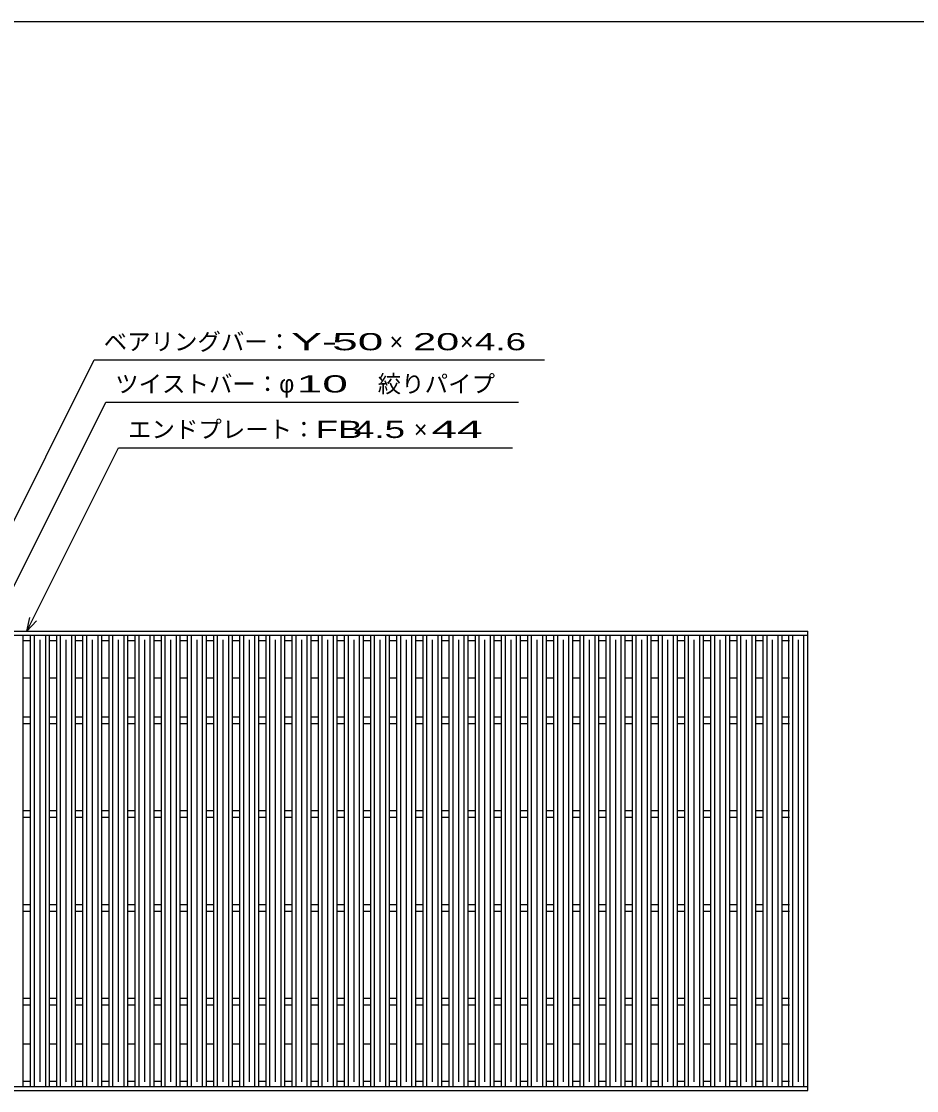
# Model space of a CAD drawing. Units: millimetres, scale not verified. Extents: x -1820 to 1736, y -1282 to 1048.
# Drawn here: x -1190 to -236, y -92 to 1048 of the extents above; entities that cross this region are included whole.
import ezdxf
from ezdxf.enums import TextEntityAlignment as Align

# ---------------------------------------------------------------- set-up
doc = ezdxf.new("R2010")
doc.units = ezdxf.units.MM
doc.header["$LTSCALE"] = 10
for name, color, linetype, lineweight in [('0_2', 150, 'Continuous', 25), ('16', 3, 'Continuous', 25), ('22', 2, 'Continuous', 25)]:
    doc.layers.add(name, color=color, linetype=linetype, lineweight=lineweight)
doc.styles.add('ベクトル', font='')
doc.styles.get('ベクトル').set_extended_font_data('ベクトル')

msp = doc.modelspace()

# ---------------------------------------------------------------- linework, layer by layer
at = {"layer": '0_2'}
msp.add_line((-1724, 1048.5), (1736, 1048.5), dxfattribs=at)
at = {"layer": '16'}
for p, q in [((-1348, 398.5), (-352, 398.5)), ((-1348, 394), (-352, 394)), ((-1208.5, 394), (-1188.5, 394)), ((-1188.5, -87), (-1188.5, 394)), ((-1188.5, 388.5), (-1180.6, 388.5)), ((-1180.6, -87), (-1180.6, 394)), ((-1180.6, 394), (-1160.6, 394)), ((-1176.6, -87), (-1176.6, 394)), ((-1170.6, -82), (-1170.6, 389)), ((-1164.6, -87), (-1164.6, 394)), ((-1160.6, -87), (-1160.6, 394)), ((-1160.6, 388.5), (-1152.7, 388.5)), ((-1152.7, -87), (-1152.7, 394)), ((-1152.7, 394), (-1132.7, 394)), ((-1148.7, -87), (-1148.7, 394)), ((-1142.7, -82), (-1142.7, 389)), ((-1136.7, -87), (-1136.7, 394)), ((-1132.7, -87), (-1132.7, 394)), ((-1132.7, 388.5), (-1124.8, 388.5)), ((-1124.8, -87), (-1124.8, 394)), ((-1124.8, 394), (-1104.8, 394)), ((-1120.8, -87), (-1120.8, 394)), ((-1114.8, -82), (-1114.8, 389)), ((-1108.8, -87), (-1108.8, 394)), ((-1104.8, -87), (-1104.8, 394)), ((-1104.8, 388.5), (-1096.9, 388.5)), ((-1096.9, -87), (-1096.9, 394)), ((-1096.9, 394), (-1076.9, 394)), ((-1092.9, -87), (-1092.9, 394)), ((-1086.9, -82), (-1086.9, 389)), ((-1080.9, -87), (-1080.9, 394)), ((-1076.9, -87), (-1076.9, 394)), ((-1076.9, 388.5), (-1069, 388.5)), ((-1069, -87), (-1069, 394)), ((-1069, 394), (-1049, 394)), ((-1065, -87), (-1065, 394)), ((-1059, -82), (-1059, 389)), ((-1053, -87), (-1053, 394)), ((-1049, -87), (-1049, 394)), ((-1049, 388.5), (-1041.1, 388.5)), ((-1041.1, -87), (-1041.1, 394)), ((-1041.1, 394), (-1021.1, 394)), ((-1037.1, -87), (-1037.1, 394)), ((-1031.1, -82), (-1031.1, 389)), ((-1025.1, -87), (-1025.1, 394)), ((-1021.1, -87), (-1021.1, 394)), ((-1021.1, 388.5), (-1013.2, 388.5)), ((-1013.2, -87), (-1013.2, 394)), ((-1013.2, 394), (-993.2, 394)), ((-1009.2, -87), (-1009.2, 394)), ((-1003.2, -82), (-1003.2, 389)), ((-997.2, -87), (-997.2, 394)), ((-993.2, -87), (-993.2, 394)), ((-993.2, 388.5), (-985.3, 388.5)), ((-985.3, -87), (-985.3, 394)), ((-985.3, 394), (-965.3, 394)), ((-981.3, -87), (-981.3, 394)), ((-975.3, -82), (-975.3, 389)), ((-969.3, -87), (-969.3, 394)), ((-965.3, -87), (-965.3, 394)), ((-965.3, 388.5), (-957.4, 388.5)), ((-957.4, -87), (-957.4, 394)), ((-957.4, 394), (-937.4, 394)), ((-953.4, -87), (-953.4, 394)), ((-947.4, -82), (-947.4, 389)), ((-941.4, -87), (-941.4, 394)), ((-937.4, -87), (-937.4, 394)), ((-937.4, 388.5), (-929.5, 388.5)), ((-929.5, -87), (-929.5, 394)), ((-929.5, 394), (-909.5, 394)), ((-925.5, -87), (-925.5, 394)), ((-919.5, -82), (-919.5, 389)), ((-913.5, -87), (-913.5, 394)), ((-909.5, -87), (-909.5, 394)), ((-909.5, 388.5), (-901.6, 388.5)), ((-901.6, -87), (-901.6, 394)), ((-901.6, 394), (-881.6, 394)), ((-897.6, -87), (-897.6, 394)), ((-891.6, -82), (-891.6, 389)), ((-885.6, -87), (-885.6, 394)), ((-881.6, -87), (-881.6, 394)), ((-881.6, 388.5), (-873.7, 388.5)), ((-873.7, -87), (-873.7, 394)), ((-873.7, 394), (-853.7, 394)), ((-869.7, -87), (-869.7, 394)), ((-863.7, -82), (-863.7, 389)), ((-857.7, -87), (-857.7, 394)), ((-853.7, -87), (-853.7, 394)), ((-853.7, 388.5), (-845.8, 388.5)), ((-845.8, -87), (-845.8, 394)), ((-845.8, 394), (-825.8, 394)), ((-841.8, -87), (-841.8, 394)), ((-835.8, -82), (-835.8, 389)), ((-829.8, -87), (-829.8, 394)), ((-825.8, -87), (-825.8, 394)), ((-825.8, 388.5), (-817.9, 388.5)), ((-817.9, -87), (-817.9, 394)), ((-817.9, 394), (-797.9, 394)), ((-813.9, -87), (-813.9, 394)), ((-807.9, -82), (-807.9, 389)), ((-801.9, -87), (-801.9, 394)), ((-797.9, -87), (-797.9, 394)), ((-797.9, 388.5), (-790, 388.5)), ((-790, -87), (-790, 394)), ((-790, 394), (-770, 394)), ((-786, -87), (-786, 394)), ((-780, -82), (-780, 389)), ((-774, -87), (-774, 394)), ((-770, -87), (-770, 394)), ((-770, 388.5), (-762.1, 388.5)), ((-762.1, -87), (-762.1, 394)), ((-762.1, 394), (-742.1, 394)), ((-758.1, -87), (-758.1, 394)), ((-752.1, -82), (-752.1, 389)), ((-746.1, -87), (-746.1, 394)), ((-742.1, -87), (-742.1, 394)), ((-742.1, 388.5), (-734.2, 388.5)), ((-734.2, -87), (-734.2, 394)), ((-734.2, 394), (-714.2, 394)), ((-730.2, -87), (-730.2, 394)), ((-724.2, -82), (-724.2, 389)), ((-718.2, -87), (-718.2, 394)), ((-714.2, -87), (-714.2, 394)), ((-714.2, 388.5), (-706.3, 388.5)), ((-706.3, -87), (-706.3, 394)), ((-706.3, 394), (-686.3, 394)), ((-702.3, -87), (-702.3, 394)), ((-696.3, -82), (-696.3, 389)), ((-690.3, -87), (-690.3, 394)), ((-686.3, -87), (-686.3, 394)), ((-686.3, 388.5), (-678.4, 388.5)), ((-678.4, -87), (-678.4, 394)), ((-678.4, 394), (-658.4, 394)), ((-674.4, -87), (-674.4, 394)), ((-668.4, -82), (-668.4, 389)), ((-662.4, -87), (-662.4, 394)), ((-658.4, -87), (-658.4, 394)), ((-658.4, 388.5), (-650.5, 388.5)), ((-650.5, -87), (-650.5, 394)), ((-650.5, 394), (-630.5, 394)), ((-646.5, -87), (-646.5, 394)), ((-640.5, -82), (-640.5, 389)), ((-634.5, -87), (-634.5, 394)), ((-630.5, -87), (-630.5, 394)), ((-630.5, 388.5), (-622.6, 388.5)), ((-622.6, -87), (-622.6, 394)), ((-622.6, 394), (-602.6, 394)), ((-618.6, -87), (-618.6, 394)), ((-612.6, -82), (-612.6, 389)), ((-606.6, -87), (-606.6, 394)), ((-602.6, -87), (-602.6, 394)), ((-602.6, 388.5), (-594.7, 388.5)), ((-594.7, -87), (-594.7, 394)), ((-594.7, 394), (-574.7, 394)), ((-590.7, -87), (-590.7, 394)), ((-584.7, -82), (-584.7, 389)), ((-578.7, -87), (-578.7, 394)), ((-574.7, -87), (-574.7, 394)), ((-574.7, 388.5), (-566.8, 388.5)), ((-566.8, -87), (-566.8, 394)), ((-566.8, 394), (-546.8, 394)), ((-562.8, -87), (-562.8, 394)), ((-556.8, -82), (-556.8, 389)), ((-550.8, -87), (-550.8, 394)), ((-546.8, -87), (-546.8, 394)), ((-546.8, 388.5), (-538.9, 388.5)), ((-538.9, -87), (-538.9, 394)), ((-538.9, 394), (-518.9, 394)), ((-534.9, -87), (-534.9, 394)), ((-528.9, -82), (-528.9, 389)), ((-522.9, -87), (-522.9, 394)), ((-518.9, -87), (-518.9, 394)), ((-518.9, 388.5), (-511, 388.5)), ((-511, -87), (-511, 394)), ((-511, 394), (-491, 394)), ((-507, -87), (-507, 394)), ((-501, -82), (-501, 389)), ((-495, -87), (-495, 394)), ((-491, -87), (-491, 394)), ((-491, 388.5), (-483.1, 388.5)), ((-483.1, -87), (-483.1, 394)), ((-483.1, 394), (-463.1, 394)), ((-479.1, -87), (-479.1, 394)), ((-473.1, -82), (-473.1, 389)), ((-467.1, -87), (-467.1, 394)), ((-463.1, -87), (-463.1, 394)), ((-463.1, 388.5), (-455.2, 388.5)), ((-455.2, -87), (-455.2, 394)), ((-455.2, 394), (-435.2, 394)), ((-451.2, -87), (-451.2, 394)), ((-445.2, -82), (-445.2, 389)), ((-439.2, -87), (-439.2, 394)), ((-435.2, -87), (-435.2, 394)), ((-435.2, 388.5), (-427.3, 388.5)), ((-427.3, -87), (-427.3, 394)), ((-427.3, 394), (-407.3, 394)), ((-423.3, -87), (-423.3, 394)), ((-417.3, -82), (-417.3, 389)), ((-411.3, -87), (-411.3, 394)), ((-407.3, -87), (-407.3, 394)), ((-407.3, 388.5), (-399.4, 388.5)), ((-399.4, -87), (-399.4, 394)), ((-399.4, 394), (-379.4, 394)), ((-395.4, -87), (-395.4, 394)), ((-389.4, -82), (-389.4, 389)), ((-383.4, -87), (-383.4, 394)), ((-379.4, -87), (-379.4, 394)), ((-379.4, 388.5), (-371.5, 388.5)), ((-372, -87), (-372, 394)), ((-372, 394), (-352, 394)), ((-368, -87), (-368, 394)), ((-362, -82), (-362, 389)), ((-356, -87), (-356, 394)), ((-352, 394), (-352, 398.5)), ((-352, -87), (-352, 394)), ((-1188.5, 348.5), (-1180.6, 348.5)), ((-1160.6, 348.5), (-1152.7, 348.5)), ((-1132.7, 348.5), (-1124.8, 348.5)), ((-1104.8, 348.5), (-1096.9, 348.5)), ((-1076.9, 348.5), (-1069, 348.5)), ((-1049, 348.5), (-1041.1, 348.5)), ((-1021.1, 348.5), (-1013.2, 348.5)), ((-993.2, 348.5), (-985.3, 348.5)), ((-965.3, 348.5), (-957.4, 348.5)), ((-937.4, 348.5), (-929.5, 348.5)), ((-909.5, 348.5), (-901.6, 348.5)), ((-881.6, 348.5), (-873.7, 348.5)), ((-853.7, 348.5), (-845.8, 348.5)), ((-825.8, 348.5), (-817.9, 348.5)), ((-797.9, 348.5), (-790, 348.5)), ((-770, 348.5), (-762.1, 348.5)), ((-742.1, 348.5), (-734.2, 348.5)), ((-714.2, 348.5), (-706.3, 348.5)), ((-686.3, 348.5), (-678.4, 348.5)), ((-658.4, 348.5), (-650.5, 348.5)), ((-630.5, 348.5), (-622.6, 348.5)), ((-602.6, 348.5), (-594.7, 348.5)), ((-574.7, 348.5), (-566.8, 348.5)), ((-546.8, 348.5), (-538.9, 348.5)), ((-518.9, 348.5), (-511, 348.5)), ((-491, 348.5), (-483.1, 348.5)), ((-463.1, 348.5), (-455.2, 348.5)), ((-435.2, 348.5), (-427.3, 348.5)), ((-407.3, 348.5), (-399.4, 348.5)), ((-379.4, 348.5), (-371.5, 348.5)), ((-1188.5, 307), (-1180.6, 307)), ((-1188.5, 300), (-1180.6, 300)), ((-1160.6, 307), (-1152.7, 307)), ((-1160.6, 300), (-1152.7, 300)), ((-1132.7, 307), (-1124.8, 307)), ((-1132.7, 300), (-1124.8, 300)), ((-1104.8, 307), (-1096.9, 307)), ((-1104.8, 300), (-1096.9, 300)), ((-1076.9, 307), (-1069, 307)), ((-1076.9, 300), (-1069, 300)), ((-1049, 307), (-1041.1, 307)), ((-1049, 300), (-1041.1, 300)), ((-1021.1, 307), (-1013.2, 307)), ((-1021.1, 300), (-1013.2, 300)), ((-993.2, 307), (-985.3, 307)), ((-993.2, 300), (-985.3, 300)), ((-965.3, 307), (-957.4, 307)), ((-965.3, 300), (-957.4, 300)), ((-937.4, 307), (-929.5, 307)), ((-937.4, 300), (-929.5, 300)), ((-909.5, 307), (-901.6, 307)), ((-909.5, 300), (-901.6, 300)), ((-881.6, 307), (-873.7, 307)), ((-881.6, 300), (-873.7, 300)), ((-853.7, 307), (-845.8, 307)), ((-853.7, 300), (-845.8, 300)), ((-825.8, 307), (-817.9, 307)), ((-825.8, 300), (-817.9, 300)), ((-797.9, 307), (-790, 307)), ((-797.9, 300), (-790, 300)), ((-770, 307), (-762.1, 307)), ((-770, 300), (-762.1, 300)), ((-742.1, 307), (-734.2, 307)), ((-742.1, 300), (-734.2, 300)), ((-714.2, 307), (-706.3, 307)), ((-714.2, 300), (-706.3, 300)), ((-686.3, 307), (-678.4, 307)), ((-686.3, 300), (-678.4, 300)), ((-658.4, 307), (-650.5, 307)), ((-658.4, 300), (-650.5, 300)), ((-630.5, 307), (-622.6, 307)), ((-630.5, 300), (-622.6, 300)), ((-602.6, 307), (-594.7, 307)), ((-602.6, 300), (-594.7, 300)), ((-574.7, 307), (-566.8, 307)), ((-574.7, 300), (-566.8, 300)), ((-546.8, 307), (-538.9, 307)), ((-546.8, 300), (-538.9, 300)), ((-518.9, 307), (-511, 307)), ((-518.9, 300), (-511, 300)), ((-491, 307), (-483.1, 307)), ((-491, 300), (-483.1, 300)), ((-463.1, 307), (-455.2, 307)), ((-463.1, 300), (-455.2, 300)), ((-435.2, 307), (-427.3, 307)), ((-435.2, 300), (-427.3, 300)), ((-407.3, 307), (-399.4, 307)), ((-407.3, 300), (-399.4, 300)), ((-379.4, 307), (-371.5, 307)), ((-379.4, 300), (-371.5, 300)), ((-1188.5, 207), (-1180.6, 207)), ((-1160.6, 207), (-1152.7, 207)), ((-1132.7, 207), (-1124.8, 207)), ((-1104.8, 207), (-1096.9, 207)), ((-1076.9, 207), (-1069, 207)), ((-1049, 207), (-1041.1, 207)), ((-1021.1, 207), (-1013.2, 207)), ((-993.2, 207), (-985.3, 207)), ((-965.3, 207), (-957.4, 207)), ((-937.4, 207), (-929.5, 207)), ((-909.5, 207), (-901.6, 207)), ((-881.6, 207), (-873.7, 207)), ((-853.7, 207), (-845.8, 207)), ((-825.8, 207), (-817.9, 207)), ((-797.9, 207), (-790, 207)), ((-770, 207), (-762.1, 207)), ((-742.1, 207), (-734.2, 207)), ((-714.2, 207), (-706.3, 207)), ((-686.3, 207), (-678.4, 207)), ((-658.4, 207), (-650.5, 207)), ((-630.5, 207), (-622.6, 207)), ((-602.6, 207), (-594.7, 207)), ((-574.7, 207), (-566.8, 207)), ((-546.8, 207), (-538.9, 207)), ((-518.9, 207), (-511, 207)), ((-491, 207), (-483.1, 207)), ((-463.1, 207), (-455.2, 207)), ((-435.2, 207), (-427.3, 207)), ((-407.3, 207), (-399.4, 207)), ((-379.4, 207), (-371.5, 207)), ((-1188.5, 200), (-1180.6, 200)), ((-1160.6, 200), (-1152.7, 200)), ((-1132.7, 200), (-1124.8, 200)), ((-1104.8, 200), (-1096.9, 200)), ((-1076.9, 200), (-1069, 200)), ((-1049, 200), (-1041.1, 200)), ((-1021.1, 200), (-1013.2, 200)), ((-993.2, 200), (-985.3, 200)), ((-965.3, 200), (-957.4, 200)), ((-937.4, 200), (-929.5, 200)), ((-909.5, 200), (-901.6, 200)), ((-881.6, 200), (-873.7, 200)), ((-853.7, 200), (-845.8, 200)), ((-825.8, 200), (-817.9, 200)), ((-797.9, 200), (-790, 200)), ((-770, 200), (-762.1, 200)), ((-742.1, 200), (-734.2, 200)), ((-714.2, 200), (-706.3, 200)), ((-686.3, 200), (-678.4, 200)), ((-658.4, 200), (-650.5, 200)), ((-630.5, 200), (-622.6, 200)), ((-602.6, 200), (-594.7, 200)), ((-574.7, 200), (-566.8, 200)), ((-546.8, 200), (-538.9, 200)), ((-518.9, 200), (-511, 200)), ((-491, 200), (-483.1, 200)), ((-463.1, 200), (-455.2, 200)), ((-435.2, 200), (-427.3, 200)), ((-407.3, 200), (-399.4, 200)), ((-379.4, 200), (-371.5, 200)), ((-1188.5, 107), (-1180.6, 107)), ((-1160.6, 107), (-1152.7, 107)), ((-1132.7, 107), (-1124.8, 107)), ((-1104.8, 107), (-1096.9, 107)), ((-1076.9, 107), (-1069, 107)), ((-1049, 107), (-1041.1, 107)), ((-1021.1, 107), (-1013.2, 107)), ((-993.2, 107), (-985.3, 107)), ((-965.3, 107), (-957.4, 107)), ((-937.4, 107), (-929.5, 107)), ((-909.5, 107), (-901.6, 107)), ((-881.6, 107), (-873.7, 107)), ((-853.7, 107), (-845.8, 107)), ((-825.8, 107), (-817.9, 107)), ((-797.9, 107), (-790, 107)), ((-770, 107), (-762.1, 107)), ((-742.1, 107), (-734.2, 107)), ((-714.2, 107), (-706.3, 107)), ((-686.3, 107), (-678.4, 107)), ((-658.4, 107), (-650.5, 107)), ((-630.5, 107), (-622.6, 107)), ((-602.6, 107), (-594.7, 107)), ((-574.7, 107), (-566.8, 107)), ((-546.8, 107), (-538.9, 107)), ((-518.9, 107), (-511, 107)), ((-491, 107), (-483.1, 107)), ((-463.1, 107), (-455.2, 107)), ((-435.2, 107), (-427.3, 107)), ((-407.3, 107), (-399.4, 107)), ((-379.4, 107), (-371.5, 107)), ((-1188.5, 100), (-1180.6, 100)), ((-1160.6, 100), (-1152.7, 100)), ((-1132.7, 100), (-1124.8, 100)), ((-1104.8, 100), (-1096.9, 100)), ((-1076.9, 100), (-1069, 100)), ((-1049, 100), (-1041.1, 100)), ((-1021.1, 100), (-1013.2, 100)), ((-993.2, 100), (-985.3, 100)), ((-965.3, 100), (-957.4, 100)), ((-937.4, 100), (-929.5, 100)), ((-909.5, 100), (-901.6, 100)), ((-881.6, 100), (-873.7, 100)), ((-853.7, 100), (-845.8, 100)), ((-825.8, 100), (-817.9, 100)), ((-797.9, 100), (-790, 100)), ((-770, 100), (-762.1, 100)), ((-742.1, 100), (-734.2, 100)), ((-714.2, 100), (-706.3, 100)), ((-686.3, 100), (-678.4, 100)), ((-658.4, 100), (-650.5, 100)), ((-630.5, 100), (-622.6, 100)), ((-602.6, 100), (-594.7, 100)), ((-574.7, 100), (-566.8, 100)), ((-546.8, 100), (-538.9, 100)), ((-518.9, 100), (-511, 100)), ((-491, 100), (-483.1, 100)), ((-463.1, 100), (-455.2, 100)), ((-435.2, 100), (-427.3, 100)), ((-407.3, 100), (-399.4, 100)), ((-379.4, 100), (-371.5, 100)), ((-1188.5, 7), (-1180.6, 7)), ((-1188.5, 0), (-1180.6, 0)), ((-1160.6, 7), (-1152.7, 7)), ((-1160.6, 0), (-1152.7, 0)), ((-1132.7, 7), (-1124.8, 7)), ((-1132.7, 0), (-1124.8, 0)), ((-1104.8, 7), (-1096.9, 7)), ((-1104.8, 0), (-1096.9, 0)), ((-1076.9, 7), (-1069, 7)), ((-1076.9, 0), (-1069, 0)), ((-1049, 7), (-1041.1, 7)), ((-1049, 0), (-1041.1, 0)), ((-1021.1, 7), (-1013.2, 7)), ((-1021.1, 0), (-1013.2, 0)), ((-993.2, 7), (-985.3, 7)), ((-993.2, 0), (-985.3, 0)), ((-965.3, 7), (-957.4, 7)), ((-965.3, 0), (-957.4, 0)), ((-937.4, 7), (-929.5, 7)), ((-937.4, 0), (-929.5, 0)), ((-909.5, 7), (-901.6, 7)), ((-909.5, 0), (-901.6, 0)), ((-881.6, 7), (-873.7, 7)), ((-881.6, 0), (-873.7, 0)), ((-853.7, 7), (-845.8, 7)), ((-853.7, 0), (-845.8, 0)), ((-825.8, 7), (-817.9, 7)), ((-825.8, 0), (-817.9, 0)), ((-797.9, 7), (-790, 7)), ((-797.9, 0), (-790, 0)), ((-770, 7), (-762.1, 7)), ((-770, 0), (-762.1, 0)), ((-742.1, 7), (-734.2, 7)), ((-742.1, 0), (-734.2, 0)), ((-714.2, 7), (-706.3, 7)), ((-714.2, 0), (-706.3, 0)), ((-686.3, 7), (-678.4, 7)), ((-686.3, 0), (-678.4, 0)), ((-658.4, 7), (-650.5, 7)), ((-658.4, 0), (-650.5, 0)), ((-630.5, 7), (-622.6, 7)), ((-630.5, 0), (-622.6, 0)), ((-602.6, 7), (-594.7, 7)), ((-602.6, 0), (-594.7, 0)), ((-574.7, 7), (-566.8, 7)), ((-574.7, 0), (-566.8, 0)), ((-546.8, 7), (-538.9, 7)), ((-546.8, 0), (-538.9, 0)), ((-518.9, 7), (-511, 7)), ((-518.9, 0), (-511, 0)), ((-491, 7), (-483.1, 7)), ((-491, 0), (-483.1, 0)), ((-463.1, 7), (-455.2, 7)), ((-463.1, 0), (-455.2, 0)), ((-435.2, 7), (-427.3, 7)), ((-435.2, 0), (-427.3, 0)), ((-407.3, 7), (-399.4, 7)), ((-407.3, 0), (-399.4, 0)), ((-379.4, 7), (-371.5, 7)), ((-379.4, 0), (-371.5, 0)), ((-1188.5, -41.5), (-1180.6, -41.5)), ((-1160.6, -41.5), (-1152.7, -41.5)), ((-1132.7, -41.5), (-1124.8, -41.5)), ((-1104.8, -41.5), (-1096.9, -41.5)), ((-1076.9, -41.5), (-1069, -41.5)), ((-1049, -41.5), (-1041.1, -41.5)), ((-1021.1, -41.5), (-1013.2, -41.5)), ((-993.2, -41.5), (-985.3, -41.5)), ((-965.3, -41.5), (-957.4, -41.5)), ((-937.4, -41.5), (-929.5, -41.5)), ((-909.5, -41.5), (-901.6, -41.5)), ((-881.6, -41.5), (-873.7, -41.5)), ((-853.7, -41.5), (-845.8, -41.5)), ((-825.8, -41.5), (-817.9, -41.5)), ((-797.9, -41.5), (-790, -41.5)), ((-770, -41.5), (-762.1, -41.5)), ((-742.1, -41.5), (-734.2, -41.5)), ((-714.2, -41.5), (-706.3, -41.5)), ((-686.3, -41.5), (-678.4, -41.5)), ((-658.4, -41.5), (-650.5, -41.5)), ((-630.5, -41.5), (-622.6, -41.5)), ((-602.6, -41.5), (-594.7, -41.5)), ((-574.7, -41.5), (-566.8, -41.5)), ((-546.8, -41.5), (-538.9, -41.5)), ((-518.9, -41.5), (-511, -41.5)), ((-491, -41.5), (-483.1, -41.5)), ((-463.1, -41.5), (-455.2, -41.5)), ((-435.2, -41.5), (-427.3, -41.5)), ((-407.3, -41.5), (-399.4, -41.5)), ((-379.4, -41.5), (-371.5, -41.5)), ((-1348, -87), (-352, -87)), ((-1208.5, -87), (-1188.5, -87)), ((-1188.5, -81.5), (-1180.6, -81.5)), ((-1180.6, -87), (-1160.6, -87)), ((-1160.6, -81.5), (-1152.7, -81.5)), ((-1152.7, -87), (-1132.7, -87)), ((-1132.7, -81.5), (-1124.8, -81.5)), ((-1124.8, -87), (-1104.8, -87)), ((-1104.8, -81.5), (-1096.9, -81.5)), ((-1096.9, -87), (-1076.9, -87)), ((-1076.9, -81.5), (-1069, -81.5)), ((-1069, -87), (-1049, -87)), ((-1049, -81.5), (-1041.1, -81.5)), ((-1041.1, -87), (-1021.1, -87)), ((-1021.1, -81.5), (-1013.2, -81.5)), ((-1013.2, -87), (-993.2, -87)), ((-993.2, -81.5), (-985.3, -81.5)), ((-985.3, -87), (-965.3, -87)), ((-965.3, -81.5), (-957.4, -81.5)), ((-957.4, -87), (-937.4, -87)), ((-937.4, -81.5), (-929.5, -81.5)), ((-929.5, -87), (-909.5, -87)), ((-909.5, -81.5), (-901.6, -81.5)), ((-901.6, -87), (-881.6, -87)), ((-881.6, -81.5), (-873.7, -81.5)), ((-873.7, -87), (-853.7, -87)), ((-853.7, -81.5), (-845.8, -81.5)), ((-845.8, -87), (-825.8, -87)), ((-825.8, -81.5), (-817.9, -81.5)), ((-817.9, -87), (-797.9, -87)), ((-797.9, -81.5), (-790, -81.5)), ((-790, -87), (-770, -87)), ((-770, -81.5), (-762.1, -81.5)), ((-762.1, -87), (-742.1, -87)), ((-742.1, -81.5), (-734.2, -81.5)), ((-734.2, -87), (-714.2, -87)), ((-714.2, -81.5), (-706.3, -81.5)), ((-706.3, -87), (-686.3, -87)), ((-686.3, -81.5), (-678.4, -81.5)), ((-678.4, -87), (-658.4, -87)), ((-658.4, -81.5), (-650.5, -81.5)), ((-650.5, -87), (-630.5, -87)), ((-630.5, -81.5), (-622.6, -81.5)), ((-622.6, -87), (-602.6, -87)), ((-602.6, -81.5), (-594.7, -81.5)), ((-594.7, -87), (-574.7, -87)), ((-574.7, -81.5), (-566.8, -81.5)), ((-566.8, -87), (-546.8, -87)), ((-546.8, -81.5), (-538.9, -81.5)), ((-538.9, -87), (-518.9, -87)), ((-518.9, -81.5), (-511, -81.5)), ((-511, -87), (-491, -87)), ((-491, -81.5), (-483.1, -81.5)), ((-483.1, -87), (-463.1, -87)), ((-463.1, -81.5), (-455.2, -81.5)), ((-455.2, -87), (-435.2, -87)), ((-435.2, -81.5), (-427.3, -81.5)), ((-427.3, -87), (-407.3, -87)), ((-407.3, -81.5), (-399.4, -81.5)), ((-399.4, -87), (-379.4, -87)), ((-379.4, -81.5), (-371.5, -81.5)), ((-372, -87), (-352, -87)), ((-352, -91.5), (-352, -87)), ((-1348, -91.5), (-352, -91.5))]:
    msp.add_line(p, q, dxfattribs=at)
at = {"layer": '22', "color": 4}
for p, q in [((-1328, 257), (-1112.75, 687.5)), ((-1112.75, 687.5), (-632.75, 687.5)), ((-1268.25, 307), (-1100.5, 642.5)), ((-1100.5, 642.5), (-660.5, 642.5)), ((-1184.55, 398.5), (-1086.8, 594)), ((-1086.8, 594), (-666.8, 594)), ((-1184.55, 398.5), (-1181.55, 413.1)), ((-1184.55, 398.5), (-1174.55, 409.5))]:
    msp.add_line(p, q, dxfattribs=at)

# ---------------------------------------------------------------- texts
at = {"layer": '22', "style": 'ベクトル'}
for s, p in [('ベアリングバー：', (-1102.75, 707)), ('×', (-797.75, 707)), ('×', (-722.75, 707)), ('ツイストバー：', (-1090.5, 662)), ('絞りパイプ', (-810.5, 662)), ('φ', (-915.5, 662)), ('エンドプレート：', (-1076.8, 613.5)), ('×', (-771.8, 613.5))]:
    msp.add_text(s, height=18.33, dxfattribs=at).set_placement(p, align=Align.MIDDLE_LEFT)
for s, width, p in [('Y-', 2, (-902.75, 707)), (' 50 ', 2, (-872.75, 707)), ('20', 1.8, (-772.75, 707)), (' 4.6 ', 1.6, (-717.75, 707)), (' 10 ', 2, (-910.5, 662)), ('FB', 1.6, (-876.8, 613.5)), (' 4.5 ', 1.6, (-846.8, 613.5)), (' 44 ', 2, (-766.8, 613.5))]:
    msp.add_text(s, height=18.33, dxfattribs=dict(at, width=width)).set_placement(p, align=Align.MIDDLE_LEFT)

doc.saveas('drawing.dxf')
